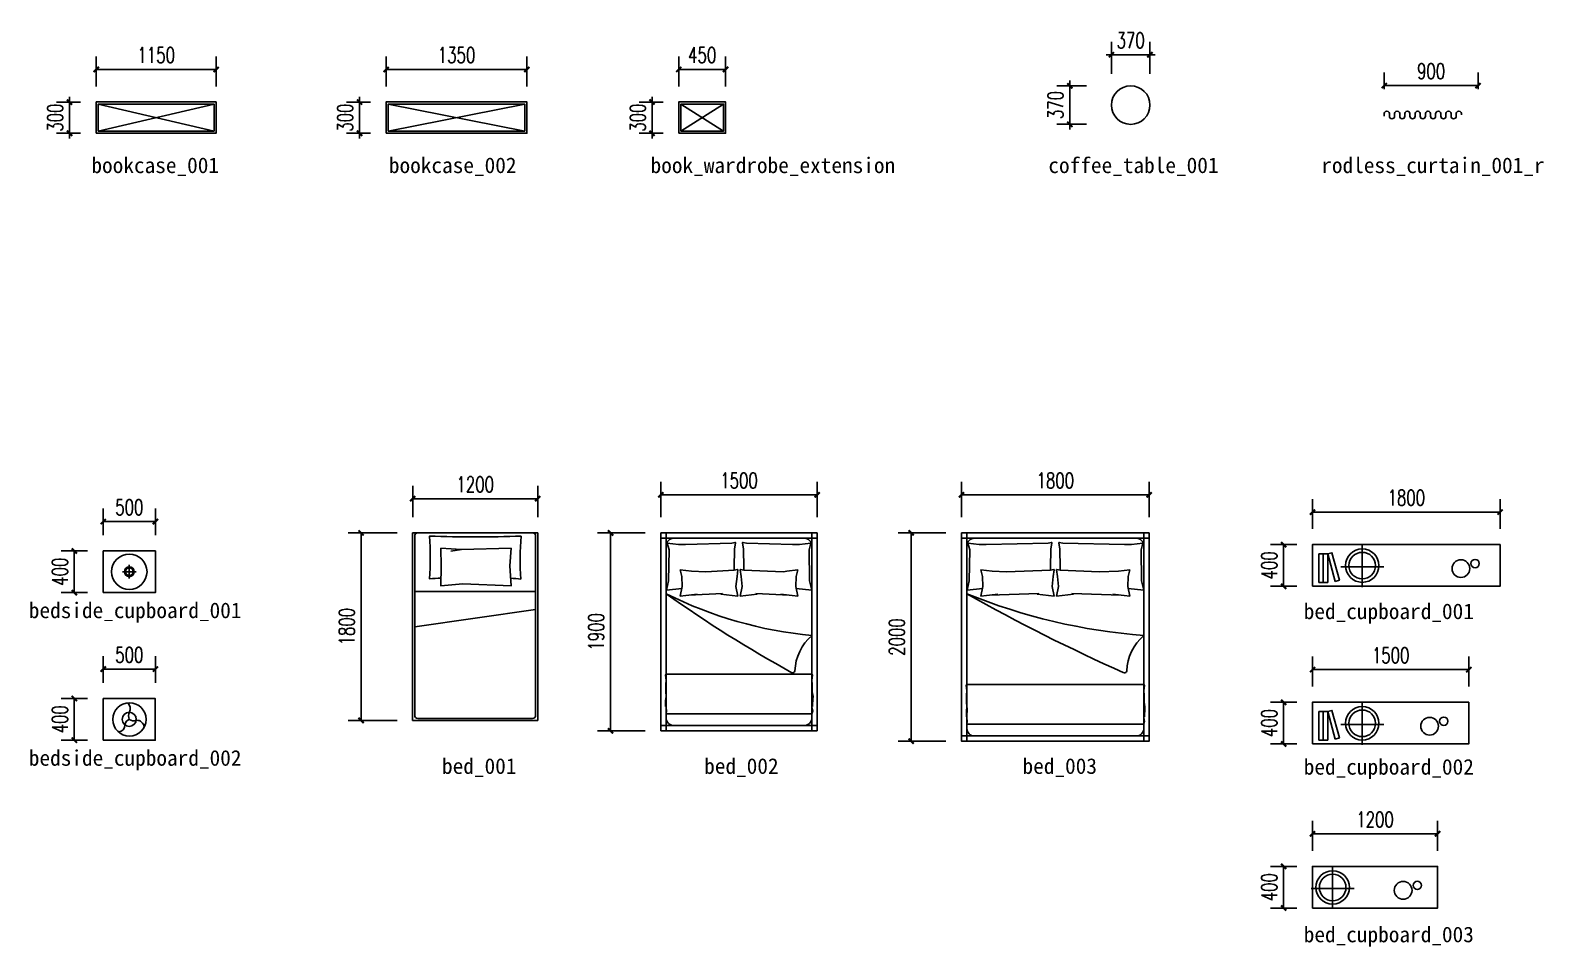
# Model space of a CAD drawing. Extents: x 23971 to 232415, y -48119 to 67869.
# Drawn here: x 81775 to 96299, y 33304 to 42104 of the extents above; entities that cross this region are included whole.
import ezdxf

# ---------------------------------------------------------------- set-up
doc = ezdxf.new("R2010")
doc.units = 0
doc.header["$LTSCALE"] = 1000
doc.header["$MEASUREMENT"] = 0
doc.linetypes.add('HIDDEN5', pattern=[0.08, 0.04, -0.04])
for name, color, linetype in [('DS-DRAPERY', 32, 'Continuous'), ('PM-家具', 146, 'Continuous'), ('PUB_DIM', 3, 'Continuous'), ('WALL', 9, 'Continuous')]:
    doc.layers.add(name, color=color, linetype=linetype)
doc.styles.add('_TCH_DIM_T3', font='SIMPLEX', dxfattribs={"width": 0.705882, "bigfont": 'GBCBIG'})
doc.styles.get("Standard").update_dxf_attribs({"font": 'gbenor.shx', "bigfont": 'gbcbig.shx'})
doc.dimstyles.new('_TCH_ARCH&&50', dxfattribs={"dimtxt": 148.75, "dimasz": 50, "dimexe": 125, "dimexo": 150, "dimgap": 63.125, "dimtad": 1, "dimdec": 0, "dimzin": 0, "dimdsep": 46, "dimtxsty": '_TCH_DIM_T3', "dimblk": 'ARCHTICK', "dimcen": 0.09, "dimclrt": 7, "dimazin": 2, "dimtfac": 1, "dimtdec": 0, "dimtix": 1, "dimtmove": 2, "dimatfit": 3, "dimfxl": 100, "dimtolj": 1, "dimtzin": 0, "dimarcsym": 0})

# ---------------------------------------------------------------- blocks, each defined once
blk = doc.blocks.new('B14-1')
for p, q in [((-933, 124), (-933, 148)), ((-837, 148), (-837, 100)), ((-741, 148), (-741, 100)), ((-645, 148), (-645, 100)), ((-549, 148), (-549, 100)), ((-453, 148), (-453, 100)), ((-357, 148), (-357, 100)), ((-261, 148), (-261, 100)), ((-165, 148), (-165, 100)), ((-69, 148), (-69, 100)), ((27, 148), (27, 100)), ((123, 148), (123, 100)), ((219, 148), (219, 100)), ((315, 148), (315, 100)), ((411, 148), (411, 100)), ((507, 148), (507, 100))]:
    blk.add_line(p, q)
blk.add_lwpolyline([(-933, 124, 0, 0, 0), (-1137, 124, 90, 0, 0), (-1245, 124, 0, 0, 0)], format="xyseb")
for centre, start, end in [((-885, 148), 360, 180.0002), ((-789, 100), 180, 360), ((-693, 148), 360, 180.0002), ((-597, 100), 180, 360), ((-501, 148), 360, 180.0002), ((-405, 100), 180, 360), ((-309, 148), 360, 180.0002), ((-213, 100), 180, 360), ((-117, 148), 360, 180.0002), ((-21, 100), 180, 0), ((75, 148), 0, 180.0002), ((171, 100), 180, 0), ((267, 148), 0, 180.0002), ((363, 100), 180, 0), ((459, 148), 0, 180.0002)]:
    blk.add_arc(centre, 48, start, end)
blk = doc.blocks.new('次卧1800床')
at = {"color": 251, "linetype": 'Continuous', "lineweight": -2}
for p, q in [((19014, -30088), (18907, -30074)), ((18907, -30074), (18924, -30138)), ((19014, -30088), (18907, -30074)), ((18907, -30074), (18924, -30138)), ((18924, -30138), (18927, -30236)), ((18924, -30138), (18927, -30236)), ((19154, -30093), (19014, -30088)), ((19154, -30093), (19014, -30088)), ((19576, -30078), (19154, -30093)), ((19576, -30078), (19154, -30093)), ((19591, -30236), (19602, -30138)), ((19591, -30236), (19602, -30138)), ((19602, -30138), (19611, -30075)), ((19602, -30138), (19611, -30075)), ((19641, -30138), (19632, -30075)), ((19641, -30138), (19632, -30075)), ((19653, -30236), (19641, -30138)), ((19653, -30236), (19641, -30138)), ((19668, -30078), (20047, -30093)), ((19668, -30078), (20047, -30093)), ((20047, -30093), (20229, -30088)), ((20047, -30093), (20229, -30088)), ((20229, -30088), (20336, -30074)), ((20229, -30088), (20336, -30074)), ((20319, -30138), (20316, -30236)), ((20319, -30138), (20316, -30236)), ((20336, -30074), (20319, -30138)), ((20336, -30074), (20319, -30138)), ((18927, -30236), (18907, -30328)), ((18927, -30236), (18907, -30328)), ((18907, -30328), (19071, -30309)), ((18907, -30328), (19071, -30309)), ((19462, -30303), (18989, -30318)), ((19462, -30303), (18989, -30318)), ((19611, -30328), (19447, -30309)), ((19611, -30328), (19447, -30309)), ((19591, -30236), (19611, -30328)), ((19591, -30236), (19611, -30328)), ((19653, -30236), (19633, -30328)), ((19653, -30236), (19633, -30328)), ((19633, -30328), (19797, -30309)), ((19633, -30328), (19797, -30309)), ((19781, -30303), (20254, -30318)), ((19781, -30303), (20254, -30318)), ((20336, -30328), (20172, -30309)), ((20336, -30328), (20172, -30309)), ((20316, -30236), (20336, -30328)), ((20316, -30236), (20336, -30328)), ((18773, -31556), (20471, -31556))]:
    blk.add_line(p, q, dxfattribs=at)
at = {"color": 251, "linetype": 'HIDDEN5', "lineweight": -2}
for p, q in [((19608, -30072), (19576, -30078)), ((19608, -30072), (19576, -30078)), ((19611, -30073), (19608, -30072)), ((19611, -30073), (19608, -30072)), ((19611, -30075), (19611, -30073)), ((19611, -30075), (19611, -30073)), ((19632, -30075), (19633, -30073)), ((19632, -30075), (19633, -30073)), ((19633, -30073), (19635, -30072)), ((19633, -30073), (19635, -30072)), ((19635, -30072), (19668, -30078)), ((19635, -30072), (19668, -30078))]:
    blk.add_line(p, q, dxfattribs=at)
at = {"color": 251}
for points in [[(18773, -29771), (18773, -29720), (18722, -29720), (18722, -29771)], [(20471, -29771), (20471, -29720), (20522, -29720), (20522, -29771)], [(18773, -31670), (18773, -31720), (18722, -31720), (18722, -31670)], [(20471, -31670), (20471, -31720), (20522, -31720), (20522, -31670)]]:
    blk.add_lwpolyline(points, close=True, dxfattribs=at)
blk.add_lwpolyline([(18722, -29720), (18722, -31720), (20522, -31720), (20522, -29720)], close=True)
for points in [[(20471, -31175), (20471, -29771), (18773, -29771), (18773, -31175)], [(18773, -31175), (18773, -31670), (20471, -31670), (20471, -31175)]]:
    blk.add_lwpolyline(points)
at = {"linetype": 'Continuous', "lineweight": -2}
for points in [[(18773, -31175), (18773, -29844, -0.414214), (18846, -29771), (20398, -29771, -0.414214), (20471, -29844), (20471, -31175)], [(20471, -31556), (20471, -31597, -0.414214), (20398, -31670), (18846, -31670, -0.414214), (18773, -31597), (18773, -31556)]]:
    blk.add_lwpolyline(points, format="xyb", dxfattribs=at)
at = {"color": 251, "linetype": 'Continuous', "lineweight": -2}
for points in [[(19575, -30053), (19578, -29877), (19587, -29814), (19587, -29811), (19584, -29811), (19552, -29817), (18958, -29832), (18890, -29831), (18783, -29817), (18800, -29881), (18794, -30179), (18774, -30270), (18924, -30253)], [(19575, -30053), (19578, -29877), (19587, -29814), (19587, -29811), (19584, -29811), (19552, -29817), (18958, -29832), (18890, -29831), (18783, -29817), (18800, -29881), (18794, -30179), (18774, -30270), (18924, -30253)], [(19669, -30053), (19665, -29877), (19656, -29814), (19657, -29811), (19659, -29811), (19692, -29817), (20286, -29832), (20354, -29831), (20461, -29817), (20444, -29881), (20449, -30179), (20470, -30270), (20320, -30253)], [(19669, -30053), (19665, -29877), (19656, -29814), (19657, -29811), (19659, -29811), (19692, -29817), (20286, -29832), (20354, -29831), (20461, -29817), (20444, -29881), (20449, -30179), (20470, -30270), (20320, -30253)], [(19575, -30053), (19574, -30078)], [(19575, -30053), (19574, -30078)], [(19669, -30053), (19669, -30078)], [(19669, -30053), (19669, -30078)], [(18773, -31175), (18766, -31186), (18770, -31210), (18773, -31237), (18769, -31274), (18769, -31346), (18773, -31390), (18768, -31433), (18768, -31486), (18774, -31399), (18773, -31497), (18776, -31531), (18773, -31556)], [(18773, -31175), (20471, -31175), (20477, -31186), (20474, -31211), (20471, -31237), (20474, -31274), (20474, -31346), (20482, -31390), (20476, -31433), (20476, -31486), (20481, -31399), (20471, -31497), (20478, -31531), (20471, -31556)]]:
    blk.add_lwpolyline(points, dxfattribs=at)
for centre, radius, start, end in [((27438, -14953), 17628, 240.5574, 246.0437), ((20899, -25085), 5636, 247.8304, 265.6457), ((27438, -14953), 17628, 240.5574, 246.0437), ((20899, -25085), 5636, 247.8304, 265.6457), ((20767, -31057), 459, 129.9969, 178.554), ((20767, -31057), 459, 129.9969, 178.554), ((20288, -31044), 20, 248.3322, 356.4914), ((20288, -31044), 20, 248.3322, 356.4914)]:
    blk.add_arc(centre, radius, start, end, dxfattribs=at)
blk = doc.blocks.new('YP_Room_TYPE-A_LAYOUT$0$TWINBED')
at = {"color": 0, "linetype": 'ByBlock'}
for p, q in [((2000, 600), (200, 600)), ((200, 600), (200, -600)), ((2000, 600), (2000, -600)), ((200, -600), (2000, -600))]:
    blk.add_line(p, q, dxfattribs=at)
at = {"color": 0, "linetype": 'ByBlock', "ltscale": 75}
for p, q in [((220, 550), (220, -550)), ((1970, 580), (250, 580)), ((2000, -550), (2000, 550)), ((250, -580), (1970, -580))]:
    blk.add_line(p, q, dxfattribs=at)
at = {"color": 251, "linetype": 'ByBlock', "ltscale": 75}
blk.add_line((1840, 132), (1826, 235), dxfattribs=at)
blk.add_lwpolyline([(1438, 580), (1097, 580), (1264, -580), (1438, -580)], close=True, dxfattribs=at)
at = {"color": 251, "linetype": 'ByBlock', "ltscale": 75, "elevation": 0}
for points in [[(1970, -441, -0.017388), (1970, 438, -0.033928), (1559, 438, -0.006724), (1567, 328, -0.006724)], [(1565, -339, -0.006089), (1557, -439)], [(1557, -439, -0.041027), (1970, -441)]]:
    blk.add_lwpolyline(points, format="xyb", dxfattribs=at)
at = {"color": 251, "linetype": 'ByBlock', "ltscale": 75}
blk.add_lwpolyline([(1681, 325), (1853, 329), (1840, 132), (1853, -345), (1685, -331), (1491, -345), (1512, 118), (1491, 329), (1681, 325)], dxfattribs=at)
at = {"color": 0, "linetype": 'ByBlock', "ltscale": 75}
for centre, start, end in [((250, 550), 90.0015, 180.0003), ((1970, 550), 359.9997, 89.9985), ((250, -550), 180, 270), ((1970, -550), 269.9997, 0)]:
    blk.add_arc(centre, 30, start, end, dxfattribs=at)
blk = doc.blocks.new('次卧1500床')
at = {"color": 251, "linetype": 'Continuous', "lineweight": -2}
for p, q in [((4192, -29697), (4085, -29683)), ((4085, -29683), (4102, -29747)), ((4192, -29697), (4085, -29683)), ((4085, -29683), (4102, -29747)), ((4102, -29747), (4105, -29845)), ((4102, -29747), (4105, -29845)), ((4332, -29702), (4192, -29697)), ((4332, -29702), (4192, -29697)), ((4603, -29687), (4332, -29702)), ((4603, -29687), (4332, -29702)), ((4618, -29845), (4630, -29747)), ((4618, -29845), (4630, -29747)), ((4630, -29747), (4639, -29684)), ((4630, -29747), (4639, -29684)), ((4669, -29747), (4660, -29684)), ((4669, -29747), (4660, -29684)), ((4680, -29845), (4669, -29747)), ((4680, -29845), (4669, -29747)), ((4696, -29687), (5075, -29702)), ((4696, -29687), (5075, -29702)), ((5075, -29702), (5107, -29697)), ((5075, -29702), (5107, -29697)), ((5107, -29697), (5214, -29683)), ((5107, -29697), (5214, -29683)), ((5197, -29747), (5194, -29845)), ((5197, -29747), (5194, -29845)), ((5214, -29683), (5197, -29747)), ((5214, -29683), (5197, -29747)), ((4105, -29845), (4085, -29937)), ((4105, -29845), (4085, -29937)), ((4490, -29912), (4167, -29927)), ((4490, -29912), (4167, -29927)), ((4618, -29845), (4639, -29937)), ((4618, -29845), (4639, -29937)), ((4680, -29845), (4660, -29937)), ((4680, -29845), (4660, -29937)), ((4809, -29912), (5132, -29927)), ((4809, -29912), (5132, -29927)), ((5194, -29845), (5214, -29937)), ((5194, -29845), (5214, -29937)), ((4085, -29937), (4249, -29918)), ((4085, -29937), (4249, -29918)), ((4639, -29937), (4475, -29918)), ((4639, -29937), (4475, -29918)), ((4660, -29937), (4824, -29918)), ((4660, -29937), (4824, -29918)), ((5214, -29937), (5050, -29918)), ((5214, -29937), (5050, -29918)), ((3950, -31065), (5348, -31065))]:
    blk.add_line(p, q, dxfattribs=at)
at = {"color": 251, "linetype": 'HIDDEN5', "lineweight": -2}
for p, q in [((4636, -29681), (4603, -29687)), ((4636, -29681), (4603, -29687)), ((4638, -29681), (4636, -29681)), ((4638, -29681), (4636, -29681)), ((4639, -29684), (4638, -29681)), ((4639, -29684), (4638, -29681)), ((4660, -29684), (4661, -29681)), ((4660, -29684), (4661, -29681)), ((4661, -29681), (4663, -29681)), ((4661, -29681), (4663, -29681)), ((4663, -29681), (4696, -29687)), ((4663, -29681), (4696, -29687))]:
    blk.add_line(p, q, dxfattribs=at)
at = {"color": 251}
for points in [[(3950, -29380), (3950, -29329), (3900, -29329), (3900, -29380)], [(5348, -29380), (5348, -29329), (5399, -29329), (5399, -29380)], [(3950, -31179), (3950, -31229), (3900, -31229), (3900, -31179)], [(5348, -31179), (5348, -31229), (5399, -31229), (5399, -31179)]]:
    blk.add_lwpolyline(points, close=True, dxfattribs=at)
blk.add_lwpolyline([(3900, -29329), (3900, -31229), (5399, -31229), (5399, -29329)], close=True)
for points in [[(5348, -30684), (5348, -29380), (3950, -29380), (3950, -30684)], [(3950, -30684), (3950, -31179), (5348, -31179), (5348, -30684)]]:
    blk.add_lwpolyline(points)
at = {"linetype": 'Continuous', "lineweight": -2}
for points in [[(3950, -30684), (3950, -29453, -0.414214), (4023, -29380), (5275, -29380, -0.414214), (5348, -29453), (5348, -30684)], [(5348, -31065), (5348, -31106, -0.414214), (5275, -31179), (4023, -31179, -0.414214), (3950, -31106), (3950, -31065)]]:
    blk.add_lwpolyline(points, format="xyb", dxfattribs=at)
at = {"color": 251, "linetype": 'Continuous', "lineweight": -2}
for points in [[(4603, -29662), (4606, -29486), (4615, -29423), (4614, -29420), (4612, -29420), (4579, -29426), (4135, -29441), (4068, -29440), (3960, -29426), (3978, -29490), (3972, -29788), (3952, -29879), (4101, -29862)], [(4603, -29662), (4606, -29486), (4615, -29423), (4614, -29420), (4612, -29420), (4579, -29426), (4135, -29441), (4068, -29440), (3960, -29426), (3978, -29490), (3972, -29788), (3952, -29879), (4101, -29862)], [(4696, -29662), (4693, -29486), (4684, -29423), (4684, -29420), (4687, -29420), (4720, -29426), (5164, -29441), (5231, -29440), (5339, -29426), (5321, -29490), (5327, -29788), (5347, -29879), (5198, -29862)], [(4696, -29662), (4693, -29486), (4684, -29423), (4684, -29420), (4687, -29420), (4720, -29426), (5164, -29441), (5231, -29440), (5339, -29426), (5321, -29490), (5327, -29788), (5347, -29879), (5198, -29862)], [(4603, -29662), (4602, -29687)], [(4603, -29662), (4602, -29687)], [(4696, -29662), (4697, -29687)], [(4696, -29662), (4697, -29687)], [(3950, -30684), (3944, -30695), (3947, -30719), (3950, -30746), (3947, -30783), (3947, -30855), (3950, -30899), (3945, -30942), (3945, -30995), (3951, -30908), (3950, -31006), (3954, -31040), (3950, -31065)], [(3950, -30684), (5348, -30684), (5355, -30695), (5352, -30720), (5348, -30746), (5352, -30783), (5352, -30855), (5360, -30899), (5354, -30942), (5354, -30995), (5359, -30908), (5348, -31006), (5356, -31040), (5348, -31065)]]:
    blk.add_lwpolyline(points, dxfattribs=at)
for centre, radius, start, end in [((11237, -19649), 12588, 234.629, 241.1216), ((5712, -26404), 3927, 243.3508, 264.7028), ((11237, -19649), 12588, 234.629, 241.1216), ((5712, -26404), 3927, 243.3508, 264.7028), ((5645, -30666), 459, 129.9969, 178.554), ((5645, -30666), 459, 129.9969, 178.554), ((5165, -30653), 20, 248.3322, 356.4914), ((5165, -30653), 20, 248.3322, 356.4914)]:
    blk.add_arc(centre, radius, start, end, dxfattribs=at)
blk = doc.blocks.new('次卧床头柜')
at = {"layer": 'PM-家具'}
blk.add_lwpolyline([(-2629, -31352), (-2629, -30952), (-2129, -30952), (-2129, -31352)], close=True, dxfattribs=at)
at = {"layer": 'PM-家具', "color": 251}
for points in [[(-2379, -31152, -0.228099), (-2377, -31084, 0.317646), (-2394, -30993)], [(-2481, -31273, 0.398826), (-2422, -31206, -0.069197), (-2421, -31200, -0.240714), (-2379, -31152, 0.240714)], [(-2236, -31227, 0.414712), (-2312, -31161, -0.258086), (-2379, -31152)]]:
    blk.add_lwpolyline(points, format="xyb", dxfattribs=at)
at = {"layer": 'PM-家具'}
blk.add_circle((-2377, -31152), 160, dxfattribs=at)
at = {"layer": 'PM-家具', "color": 251}
blk.add_circle((-2379, -31152), 67.5, dxfattribs=at)
blk = doc.blocks.new('A$C09607DE0')
at = {"color": 251, "ltscale": 50}
for p, q in [((211, 545), (211, 0)), ((483, 258), (-61, 258))]:
    blk.add_line(p, q, dxfattribs=at)
blk.add_circle((211, 272), 211)
blk.add_circle((211, 272), 168, dxfattribs=at)
blk = doc.blocks.new('次卧1800边柜')
at = {"layer": 'PM-家具'}
blk.add_lwpolyline([(11133, -29841), (12933, -29841), (12933, -29441), (11133, -29441)], close=True, dxfattribs=at)
at = {"layer": 'PM-家具', "color": 251}
for points in [[(11194, -29531), (11237, -29531), (11237, -29805), (11194, -29805)], [(11237, -29531), (11279, -29531), (11279, -29805), (11237, -29805)], [(11351, -29795), (11392, -29784), (11320, -29520), (11279, -29531)]]:
    blk.add_lwpolyline(points, close=True, dxfattribs=at)
for centre, radius in [((12557, -29672, 0), 85), ((12693, -29623), 40)]:
    blk.add_circle(centre, radius, dxfattribs=at)
at = {"layer": 'PM-家具', "xscale": 0.7600000000093132, "yscale": 0.7600000000093132, "zscale": 0.7600000000093132}
blk.add_blockref('A$C09607DE0', (11450, -29850), dxfattribs=at)
blk = doc.blocks.new('次卧1500边柜')
at = {"layer": 'PM-家具'}
blk.add_lwpolyline([(11133, -31355), (12633, -31355), (12633, -30955), (11133, -30955)], close=True, dxfattribs=at)
at = {"layer": 'PM-家具', "color": 251}
for points in [[(11194, -31045), (11237, -31045), (11237, -31318), (11194, -31318)], [(11237, -31045), (11279, -31045), (11279, -31318), (11237, -31318)], [(11351, -31308), (11392, -31297), (11320, -31034), (11279, -31045)]]:
    blk.add_lwpolyline(points, close=True, dxfattribs=at)
for centre, radius in [((12257, -31185, 0), 85), ((12393, -31137), 40)]:
    blk.add_circle(centre, radius, dxfattribs=at)
at = {"layer": 'PM-家具', "xscale": 0.7600000000093132, "yscale": 0.7600000000093132, "zscale": 0.7600000000093132}
blk.add_blockref('A$C09607DE0', (11450, -31364), dxfattribs=at)
blk = doc.blocks.new('次卧1200边柜')
at = {"layer": 'PM-家具'}
blk.add_lwpolyline([(11133, -32931), (12333, -32931), (12333, -32531), (11133, -32531)], close=True, dxfattribs=at)
at = {"layer": 'PM-家具', "color": 251}
for centre, radius in [((12003, -32761, 0), 85), ((12139, -32713), 40)]:
    blk.add_circle(centre, radius, dxfattribs=at)
at = {"layer": 'WALL'}
blk.add_lwpolyline([(11133, -32931), (12333, -32931), (12333, -32531), (11133, -32531)], close=True, dxfattribs=at)
at = {"layer": 'PM-家具', "xscale": 0.7600000000093132, "yscale": 0.7600000000093132, "zscale": 0.7600000000093132}
blk.add_blockref('A$C09607DE0', (11166, -32940), dxfattribs=at)
blk = doc.blocks.new('_ArchTick')
at = {"color": 0, "linetype": 'ByBlock', "const_width": 0.4}
blk.add_lwpolyline([(-0.5, -0.5), (0.5, 0.5)], dxfattribs=at)
blk = doc.blocks.new('*D189')
at = {"layer": 'Defpoints', "color": 0, "transparency": 16777216}
for p in [(93803, 34076), (94080, 34076), (94080, 33676)]:
    blk.add_point(p, dxfattribs=at)
at = {"layer": 'PUB_DIM', "color": 0, "lineweight": -2, "transparency": 16777216}
for p, q in [((93930, 34076), (93678, 34076)), ((93803, 33676), (93803, 34076)), ((93930, 33676), (93678, 33676))]:
    blk.add_line(p, q, dxfattribs=at)
at = {"layer": 'PUB_DIM', "color": 0, "lineweight": -2, "transparency": 16777216, "xscale": 50, "yscale": 50, "zscale": 50}
for p, rotation in [((93803, 34076), 90), ((93803, 33676), 270)]:
    blk.add_blockref('_ArchTick', p, dxfattribs=dict(at, rotation=rotation))
at = {"layer": 'PUB_DIM', "color": 7, "transparency": 16777216, "insert": (93665, 33876), "char_height": 148.8, "attachment_point": 5, "rotation": 90, "style": '_TCH_DIM_T3'}
blk.add_mtext('\\A1;400', dxfattribs=at)
blk = doc.blocks.new('*D190')
at = {"layer": 'Defpoints', "color": 0, "transparency": 16777216}
for p in [(95280, 34389), (94080, 34076), (95280, 34076)]:
    blk.add_point(p, dxfattribs=at)
at = {"layer": 'PUB_DIM', "color": 0, "lineweight": -2, "transparency": 16777216}
for p, q in [((94080, 34226), (94080, 34514)), ((95280, 34226), (95280, 34514)), ((94080, 34389), (95280, 34389))]:
    blk.add_line(p, q, dxfattribs=at)
at = {"layer": 'PUB_DIM', "color": 0, "lineweight": -2, "transparency": 16777216, "xscale": 50, "yscale": 50, "zscale": 50, "rotation": 180}
blk.add_blockref('_ArchTick', (94080, 34389), dxfattribs=at)
at = {"layer": 'PUB_DIM', "color": 0, "lineweight": -2, "transparency": 16777216, "xscale": 50, "yscale": 50, "zscale": 50}
blk.add_blockref('_ArchTick', (95280, 34389), dxfattribs=at)
at = {"layer": 'PUB_DIM', "color": 7, "transparency": 16777216, "insert": (94680, 34526), "char_height": 148.8, "attachment_point": 5, "style": '_TCH_DIM_T3'}
blk.add_mtext('\\A1;1200', dxfattribs=at)
blk = doc.blocks.new('*D191')
at = {"layer": 'Defpoints', "color": 0, "transparency": 16777216}
for p in [(93803, 35652), (94080, 35652), (94080, 35252)]:
    blk.add_point(p, dxfattribs=at)
at = {"layer": 'PUB_DIM', "color": 0, "lineweight": -2, "transparency": 16777216}
for p, q in [((93930, 35652), (93678, 35652)), ((93803, 35252), (93803, 35652)), ((93930, 35252), (93678, 35252))]:
    blk.add_line(p, q, dxfattribs=at)
at = {"layer": 'PUB_DIM', "color": 0, "lineweight": -2, "transparency": 16777216, "xscale": 50, "yscale": 50, "zscale": 50}
for p, rotation in [((93803, 35652), 90), ((93803, 35252), 270)]:
    blk.add_blockref('_ArchTick', p, dxfattribs=dict(at, rotation=rotation))
at = {"layer": 'PUB_DIM', "color": 7, "transparency": 16777216, "insert": (93665, 35452), "char_height": 148.8, "attachment_point": 5, "rotation": 90, "style": '_TCH_DIM_T3'}
blk.add_mtext('\\A1;400', dxfattribs=at)
blk = doc.blocks.new('*D192')
at = {"layer": 'Defpoints', "color": 0, "transparency": 16777216}
for p in [(95580, 35965), (94080, 35652), (95580, 35652)]:
    blk.add_point(p, dxfattribs=at)
at = {"layer": 'PUB_DIM', "color": 0, "lineweight": -2, "transparency": 16777216}
for p, q in [((94080, 35802), (94080, 36090)), ((95580, 35802), (95580, 36090)), ((94080, 35965), (95580, 35965))]:
    blk.add_line(p, q, dxfattribs=at)
at = {"layer": 'PUB_DIM', "color": 0, "lineweight": -2, "transparency": 16777216, "xscale": 50, "yscale": 50, "zscale": 50, "rotation": 180}
blk.add_blockref('_ArchTick', (94080, 35965), dxfattribs=at)
at = {"layer": 'PUB_DIM', "color": 0, "lineweight": -2, "transparency": 16777216, "xscale": 50, "yscale": 50, "zscale": 50}
blk.add_blockref('_ArchTick', (95580, 35965), dxfattribs=at)
at = {"layer": 'PUB_DIM', "color": 7, "transparency": 16777216, "insert": (94830, 36103), "char_height": 148.8, "attachment_point": 5, "style": '_TCH_DIM_T3'}
blk.add_mtext('\\A1;1500', dxfattribs=at)
blk = doc.blocks.new('*D193')
at = {"layer": 'Defpoints', "color": 0, "transparency": 16777216}
for p in [(93803, 37166), (94080, 37166), (94080, 36766)]:
    blk.add_point(p, dxfattribs=at)
at = {"layer": 'PUB_DIM', "color": 0, "lineweight": -2, "transparency": 16777216}
for p, q in [((93930, 37166), (93678, 37166)), ((93803, 36766), (93803, 37166)), ((93930, 36766), (93678, 36766))]:
    blk.add_line(p, q, dxfattribs=at)
at = {"layer": 'PUB_DIM', "color": 0, "lineweight": -2, "transparency": 16777216, "xscale": 50, "yscale": 50, "zscale": 50}
for p, rotation in [((93803, 37166), 90), ((93803, 36766), 270)]:
    blk.add_blockref('_ArchTick', p, dxfattribs=dict(at, rotation=rotation))
at = {"layer": 'PUB_DIM', "color": 7, "transparency": 16777216, "insert": (93665, 36966), "char_height": 148.8, "attachment_point": 5, "rotation": 90, "style": '_TCH_DIM_T3'}
blk.add_mtext('\\A1;400', dxfattribs=at)
blk = doc.blocks.new('*D194')
at = {"layer": 'Defpoints', "color": 0, "transparency": 16777216}
for p in [(95880, 37478), (94080, 37166), (95880, 37166)]:
    blk.add_point(p, dxfattribs=at)
at = {"layer": 'PUB_DIM', "color": 0, "lineweight": -2, "transparency": 16777216}
for p, q in [((94080, 37316), (94080, 37603)), ((94080, 37478), (95880, 37478)), ((95880, 37316), (95880, 37603))]:
    blk.add_line(p, q, dxfattribs=at)
at = {"layer": 'PUB_DIM', "color": 0, "lineweight": -2, "transparency": 16777216, "xscale": 50, "yscale": 50, "zscale": 50, "rotation": 180}
blk.add_blockref('_ArchTick', (94080, 37478), dxfattribs=at)
at = {"layer": 'PUB_DIM', "color": 0, "lineweight": -2, "transparency": 16777216, "xscale": 50, "yscale": 50, "zscale": 50}
blk.add_blockref('_ArchTick', (95880, 37478), dxfattribs=at)
at = {"layer": 'PUB_DIM', "color": 7, "transparency": 16777216, "insert": (94980, 37616), "char_height": 148.8, "attachment_point": 5, "style": '_TCH_DIM_T3'}
blk.add_mtext('\\A1;1800', dxfattribs=at)
blk = doc.blocks.new('*D195')
at = {"layer": 'Defpoints', "color": 0, "transparency": 16777216}
for p in [(87344, 37278), (87827, 37278), (87827, 35378)]:
    blk.add_point(p, dxfattribs=at)
at = {"layer": 'PUB_DIM', "color": 0, "lineweight": -2, "transparency": 16777216}
for p, q in [((87677, 37278), (87219, 37278)), ((87344, 35378), (87344, 37278)), ((87677, 35378), (87219, 35378))]:
    blk.add_line(p, q, dxfattribs=at)
at = {"layer": 'PUB_DIM', "color": 0, "lineweight": -2, "transparency": 16777216, "xscale": 50, "yscale": 50, "zscale": 50}
for p, rotation in [((87344, 37278), 90), ((87344, 35378), 270)]:
    blk.add_blockref('_ArchTick', p, dxfattribs=dict(at, rotation=rotation))
at = {"layer": 'PUB_DIM', "color": 7, "transparency": 16777216, "insert": (87206, 36328), "char_height": 148.8, "attachment_point": 5, "rotation": 90, "style": '_TCH_DIM_T3'}
blk.add_mtext('\\A1;1900', dxfattribs=at)
blk = doc.blocks.new('*D196')
at = {"layer": 'Defpoints', "color": 0, "transparency": 16777216}
for p in [(89327, 37644), (87827, 37278), (89327, 37278)]:
    blk.add_point(p, dxfattribs=at)
at = {"layer": 'PUB_DIM', "color": 0, "lineweight": -2, "transparency": 16777216}
for p, q in [((87827, 37428), (87827, 37769)), ((89327, 37428), (89327, 37769)), ((87827, 37644), (89327, 37644))]:
    blk.add_line(p, q, dxfattribs=at)
at = {"layer": 'PUB_DIM', "color": 0, "lineweight": -2, "transparency": 16777216, "xscale": 50, "yscale": 50, "zscale": 50, "rotation": 180}
blk.add_blockref('_ArchTick', (87827, 37644), dxfattribs=at)
at = {"layer": 'PUB_DIM', "color": 0, "lineweight": -2, "transparency": 16777216, "xscale": 50, "yscale": 50, "zscale": 50}
blk.add_blockref('_ArchTick', (89327, 37644), dxfattribs=at)
at = {"layer": 'PUB_DIM', "color": 7, "transparency": 16777216, "insert": (88577, 37781), "char_height": 148.8, "attachment_point": 5, "style": '_TCH_DIM_T3'}
blk.add_mtext('\\A1;1500', dxfattribs=at)
blk = doc.blocks.new('*D197')
at = {"layer": 'Defpoints', "color": 0, "transparency": 16777216}
for p in [(84950, 37278), (85445, 37278), (85445, 35478)]:
    blk.add_point(p, dxfattribs=at)
at = {"layer": 'PUB_DIM', "color": 0, "lineweight": -2, "transparency": 16777216}
for p, q in [((85295, 37278), (84825, 37278)), ((84950, 35478), (84950, 37278)), ((85295, 35478), (84825, 35478))]:
    blk.add_line(p, q, dxfattribs=at)
at = {"layer": 'PUB_DIM', "color": 0, "lineweight": -2, "transparency": 16777216, "xscale": 50, "yscale": 50, "zscale": 50}
for p, rotation in [((84950, 37278), 90), ((84950, 35478), 270)]:
    blk.add_blockref('_ArchTick', p, dxfattribs=dict(at, rotation=rotation))
at = {"layer": 'PUB_DIM', "color": 7, "transparency": 16777216, "insert": (84813, 36378), "char_height": 148.8, "attachment_point": 5, "rotation": 90, "style": '_TCH_DIM_T3'}
blk.add_mtext('\\A1;1800', dxfattribs=at)
blk = doc.blocks.new('*D198')
at = {"layer": 'Defpoints', "color": 0, "transparency": 16777216}
for p in [(86645, 37606), (85445, 37278), (86645, 37278)]:
    blk.add_point(p, dxfattribs=at)
at = {"layer": 'PUB_DIM', "color": 0, "lineweight": -2, "transparency": 16777216}
for p, q in [((85445, 37428), (85445, 37731)), ((86645, 37428), (86645, 37731)), ((85445, 37606), (86645, 37606))]:
    blk.add_line(p, q, dxfattribs=at)
at = {"layer": 'PUB_DIM', "color": 0, "lineweight": -2, "transparency": 16777216, "xscale": 50, "yscale": 50, "zscale": 50, "rotation": 180}
blk.add_blockref('_ArchTick', (85445, 37606), dxfattribs=at)
at = {"layer": 'PUB_DIM', "color": 0, "lineweight": -2, "transparency": 16777216, "xscale": 50, "yscale": 50, "zscale": 50}
blk.add_blockref('_ArchTick', (86645, 37606), dxfattribs=at)
at = {"layer": 'PUB_DIM', "color": 7, "transparency": 16777216, "insert": (86045, 37744), "char_height": 148.8, "attachment_point": 5, "style": '_TCH_DIM_T3'}
blk.add_mtext('\\A1;1200', dxfattribs=at)
blk = doc.blocks.new('*D199')
at = {"layer": 'Defpoints', "color": 0, "transparency": 16777216}
for p in [(90229, 37278), (90712, 37278), (90712, 35278)]:
    blk.add_point(p, dxfattribs=at)
at = {"layer": 'PUB_DIM', "color": 0, "lineweight": -2, "transparency": 16777216}
for p, q in [((90562, 37278), (90104, 37278)), ((90229, 35278), (90229, 37278)), ((90562, 35278), (90104, 35278))]:
    blk.add_line(p, q, dxfattribs=at)
at = {"layer": 'PUB_DIM', "color": 0, "lineweight": -2, "transparency": 16777216, "xscale": 50, "yscale": 50, "zscale": 50}
for p, rotation in [((90229, 37278), 90), ((90229, 35278), 270)]:
    blk.add_blockref('_ArchTick', p, dxfattribs=dict(at, rotation=rotation))
at = {"layer": 'PUB_DIM', "color": 7, "transparency": 16777216, "insert": (90091, 36278), "char_height": 148.8, "attachment_point": 5, "rotation": 90, "style": '_TCH_DIM_T3'}
blk.add_mtext('\\A1;2000', dxfattribs=at)
blk = doc.blocks.new('*D200')
at = {"layer": 'Defpoints', "color": 0, "transparency": 16777216}
for p in [(92512, 37644), (90712, 37278), (92512, 37278)]:
    blk.add_point(p, dxfattribs=at)
at = {"layer": 'PUB_DIM', "color": 0, "lineweight": -2, "transparency": 16777216}
for p, q in [((90712, 37428), (90712, 37769)), ((92512, 37428), (92512, 37769)), ((90712, 37644), (92512, 37644))]:
    blk.add_line(p, q, dxfattribs=at)
at = {"layer": 'PUB_DIM', "color": 0, "lineweight": -2, "transparency": 16777216, "xscale": 50, "yscale": 50, "zscale": 50, "rotation": 180}
blk.add_blockref('_ArchTick', (90712, 37644), dxfattribs=at)
at = {"layer": 'PUB_DIM', "color": 0, "lineweight": -2, "transparency": 16777216, "xscale": 50, "yscale": 50, "zscale": 50}
blk.add_blockref('_ArchTick', (92512, 37644), dxfattribs=at)
at = {"layer": 'PUB_DIM', "color": 7, "transparency": 16777216, "insert": (91612, 37781), "char_height": 148.8, "attachment_point": 5, "style": '_TCH_DIM_T3'}
blk.add_mtext('\\A1;1800', dxfattribs=at)
blk = doc.blocks.new('*D201')
at = {"layer": 'Defpoints', "color": 0, "transparency": 16777216}
for p in [(82198, 35688), (82476, 35688), (82476, 35288)]:
    blk.add_point(p, dxfattribs=at)
at = {"layer": 'PUB_DIM', "color": 0, "lineweight": -2, "transparency": 16777216}
for p, q in [((82326, 35688), (82073, 35688)), ((82198, 35288), (82198, 35688)), ((82326, 35288), (82073, 35288))]:
    blk.add_line(p, q, dxfattribs=at)
at = {"layer": 'PUB_DIM', "color": 0, "lineweight": -2, "transparency": 16777216, "xscale": 50, "yscale": 50, "zscale": 50}
for p, rotation in [((82198, 35688), 90), ((82198, 35288), 270)]:
    blk.add_blockref('_ArchTick', p, dxfattribs=dict(at, rotation=rotation))
at = {"layer": 'PUB_DIM', "color": 7, "transparency": 16777216, "insert": (82060, 35488), "char_height": 148.8, "attachment_point": 5, "rotation": 90, "style": '_TCH_DIM_T3'}
blk.add_mtext('\\A1;400', dxfattribs=at)
blk = doc.blocks.new('*D202')
at = {"layer": 'Defpoints', "color": 0, "transparency": 16777216}
for p in [(82976, 35970), (82476, 35688), (82976, 35688)]:
    blk.add_point(p, dxfattribs=at)
at = {"layer": 'PUB_DIM', "color": 0, "lineweight": -2, "transparency": 16777216}
for p, q in [((82476, 35838), (82476, 36095)), ((82976, 35838), (82976, 36095)), ((82476, 35970), (82976, 35970))]:
    blk.add_line(p, q, dxfattribs=at)
at = {"layer": 'PUB_DIM', "color": 0, "lineweight": -2, "transparency": 16777216, "xscale": 50, "yscale": 50, "zscale": 50, "rotation": 180}
blk.add_blockref('_ArchTick', (82476, 35970), dxfattribs=at)
at = {"layer": 'PUB_DIM', "color": 0, "lineweight": -2, "transparency": 16777216, "xscale": 50, "yscale": 50, "zscale": 50}
blk.add_blockref('_ArchTick', (82976, 35970), dxfattribs=at)
at = {"layer": 'PUB_DIM', "color": 7, "transparency": 16777216, "insert": (82726, 36107), "char_height": 148.8, "attachment_point": 5, "style": '_TCH_DIM_T3'}
blk.add_mtext('\\A1;500', dxfattribs=at)
blk = doc.blocks.new('*D203')
at = {"layer": 'Defpoints', "color": 0, "transparency": 16777216}
for p in [(82198, 37105), (82476, 37105), (82476, 36705)]:
    blk.add_point(p, dxfattribs=at)
at = {"layer": 'PUB_DIM', "color": 0, "lineweight": -2, "transparency": 16777216}
for p, q in [((82326, 37105), (82073, 37105)), ((82198, 36705), (82198, 37105)), ((82326, 36705), (82073, 36705))]:
    blk.add_line(p, q, dxfattribs=at)
at = {"layer": 'PUB_DIM', "color": 0, "lineweight": -2, "transparency": 16777216, "xscale": 50, "yscale": 50, "zscale": 50}
for p, rotation in [((82198, 37105), 90), ((82198, 36705), 270)]:
    blk.add_blockref('_ArchTick', p, dxfattribs=dict(at, rotation=rotation))
at = {"layer": 'PUB_DIM', "color": 7, "transparency": 16777216, "insert": (82060, 36905), "char_height": 148.8, "attachment_point": 5, "rotation": 90, "style": '_TCH_DIM_T3'}
blk.add_mtext('\\A1;400', dxfattribs=at)
blk = doc.blocks.new('*D204')
at = {"layer": 'Defpoints', "color": 0, "transparency": 16777216}
for p in [(82976, 37387), (82476, 37105), (82976, 37105)]:
    blk.add_point(p, dxfattribs=at)
at = {"layer": 'PUB_DIM', "color": 0, "lineweight": -2, "transparency": 16777216}
for p, q in [((82476, 37255), (82476, 37512)), ((82976, 37255), (82976, 37512)), ((82476, 37387), (82976, 37387))]:
    blk.add_line(p, q, dxfattribs=at)
at = {"layer": 'PUB_DIM', "color": 0, "lineweight": -2, "transparency": 16777216, "xscale": 50, "yscale": 50, "zscale": 50, "rotation": 180}
blk.add_blockref('_ArchTick', (82476, 37387), dxfattribs=at)
at = {"layer": 'PUB_DIM', "color": 0, "lineweight": -2, "transparency": 16777216, "xscale": 50, "yscale": 50, "zscale": 50}
blk.add_blockref('_ArchTick', (82976, 37387), dxfattribs=at)
at = {"layer": 'PUB_DIM', "color": 7, "transparency": 16777216, "insert": (82726, 37524), "char_height": 148.8, "attachment_point": 5, "style": '_TCH_DIM_T3'}
blk.add_mtext('\\A1;500', dxfattribs=at)
blk = doc.blocks.new('*D208')
at = {"layer": 'Defpoints', "color": 0, "transparency": 16777216}
for p in [(91751, 41571), (92060, 41571), (92060, 41201)]:
    blk.add_point(p, dxfattribs=at)
at = {"layer": 'PUB_DIM', "color": 0, "lineweight": -2, "transparency": 16777216}
for p, q in [((91910, 41571), (91626, 41571)), ((91751, 41571), (91751, 41621)), ((91751, 41201), (91751, 41571)), ((91910, 41201), (91626, 41201)), ((91751, 41201), (91751, 41151))]:
    blk.add_line(p, q, dxfattribs=at)
at = {"layer": 'PUB_DIM', "color": 0, "lineweight": -2, "transparency": 16777216, "xscale": 50, "yscale": 50, "zscale": 50}
for p, rotation in [((91751, 41571), 270), ((91751, 41201), 90)]:
    blk.add_blockref('_ArchTick', p, dxfattribs=dict(at, rotation=rotation))
at = {"layer": 'PUB_DIM', "color": 7, "transparency": 16777216, "insert": (91614, 41386), "char_height": 148.8, "attachment_point": 5, "rotation": 90, "style": '_TCH_DIM_T3'}
blk.add_mtext('\\A1;370', dxfattribs=at)
blk = doc.blocks.new('*D209')
at = {"layer": 'Defpoints', "color": 0, "transparency": 16777216}
for p in [(92520, 41869), (92150, 41537), (92520, 41537)]:
    blk.add_point(p, dxfattribs=at)
at = {"layer": 'PUB_DIM', "color": 0, "lineweight": -2, "transparency": 16777216}
for p, q in [((92150, 41687), (92150, 41994)), ((92520, 41687), (92520, 41994)), ((92150, 41869), (92100, 41869)), ((92150, 41869), (92520, 41869)), ((92520, 41869), (92570, 41869))]:
    blk.add_line(p, q, dxfattribs=at)
at = {"layer": 'PUB_DIM', "color": 0, "lineweight": -2, "transparency": 16777216, "xscale": 50, "yscale": 50, "zscale": 50}
blk.add_blockref('_ArchTick', (92150, 41869), dxfattribs=at)
at = {"layer": 'PUB_DIM', "color": 0, "lineweight": -2, "transparency": 16777216, "xscale": 50, "yscale": 50, "zscale": 50, "rotation": 180}
blk.add_blockref('_ArchTick', (92520, 41869), dxfattribs=at)
at = {"layer": 'PUB_DIM', "color": 7, "transparency": 16777216, "insert": (92335, 42007), "char_height": 148.8, "attachment_point": 5, "style": '_TCH_DIM_T3'}
blk.add_mtext('\\A1;370', dxfattribs=at)
blk = doc.blocks.new('*D211')
at = {"layer": 'Defpoints', "color": 0, "transparency": 16777216}
for p in [(95668, 41573), (94768, 41389), (95668, 41389)]:
    blk.add_point(p, dxfattribs=at)
at = {"layer": 'PUB_DIM', "color": 0, "lineweight": -2, "transparency": 16777216}
for p, q in [((94768, 41539), (94768, 41698)), ((95668, 41539), (95668, 41698)), ((94768, 41573), (95668, 41573))]:
    blk.add_line(p, q, dxfattribs=at)
at = {"layer": 'PUB_DIM', "color": 0, "lineweight": -2, "transparency": 16777216, "xscale": 50, "yscale": 50, "zscale": 50, "rotation": 180}
blk.add_blockref('_ArchTick', (94768, 41573), dxfattribs=at)
at = {"layer": 'PUB_DIM', "color": 0, "lineweight": -2, "transparency": 16777216, "xscale": 50, "yscale": 50, "zscale": 50}
blk.add_blockref('_ArchTick', (95668, 41573), dxfattribs=at)
at = {"layer": 'PUB_DIM', "color": 7, "transparency": 16777216, "insert": (95218, 41711), "char_height": 148.8, "attachment_point": 5, "style": '_TCH_DIM_T3'}
blk.add_mtext('\\A1;900', dxfattribs=at)
blk = doc.blocks.new('*D213')
at = {"layer": 'Defpoints', "color": 0, "transparency": 16777216}
for p in [(88448, 41728), (87998, 41415), (88448, 41415)]:
    blk.add_point(p, dxfattribs=at)
at = {"layer": 'PUB_DIM', "color": 0, "lineweight": -2, "transparency": 16777216}
for p, q in [((87998, 41565), (87998, 41853)), ((88448, 41565), (88448, 41853)), ((87998, 41728), (88448, 41728))]:
    blk.add_line(p, q, dxfattribs=at)
at = {"layer": 'PUB_DIM', "color": 0, "lineweight": -2, "transparency": 16777216, "xscale": 50, "yscale": 50, "zscale": 50, "rotation": 180}
blk.add_blockref('_ArchTick', (87998, 41728), dxfattribs=at)
at = {"layer": 'PUB_DIM', "color": 0, "lineweight": -2, "transparency": 16777216, "xscale": 50, "yscale": 50, "zscale": 50}
blk.add_blockref('_ArchTick', (88448, 41728), dxfattribs=at)
at = {"layer": 'PUB_DIM', "color": 7, "transparency": 16777216, "insert": (88223, 41866), "char_height": 148.8, "attachment_point": 5, "style": '_TCH_DIM_T3'}
blk.add_mtext('\\A1;450', dxfattribs=at)
blk = doc.blocks.new('*D214')
at = {"layer": 'Defpoints', "color": 0, "transparency": 16777216}
for p in [(87742, 41415), (87998, 41415), (87998, 41115)]:
    blk.add_point(p, dxfattribs=at)
at = {"layer": 'PUB_DIM', "color": 0, "lineweight": -2, "transparency": 16777216}
for p, q in [((87848, 41415), (87617, 41415)), ((87742, 41415), (87742, 41465)), ((87742, 41115), (87742, 41415)), ((87848, 41115), (87617, 41115)), ((87742, 41115), (87742, 41065))]:
    blk.add_line(p, q, dxfattribs=at)
at = {"layer": 'PUB_DIM', "color": 0, "lineweight": -2, "transparency": 16777216, "xscale": 50, "yscale": 50, "zscale": 50}
for p, rotation in [((87742, 41415), 270), ((87742, 41115), 90)]:
    blk.add_blockref('_ArchTick', p, dxfattribs=dict(at, rotation=rotation))
at = {"layer": 'PUB_DIM', "color": 7, "transparency": 16777216, "insert": (87605, 41265), "char_height": 148.8, "attachment_point": 5, "rotation": 90, "style": '_TCH_DIM_T3'}
blk.add_mtext('\\A1;300', dxfattribs=at)
blk = doc.blocks.new('*D215')
at = {"layer": 'Defpoints', "color": 0, "transparency": 16777216}
for p in [(86541, 41728), (85191, 41415), (86541, 41415)]:
    blk.add_point(p, dxfattribs=at)
at = {"layer": 'PUB_DIM', "color": 0, "lineweight": -2, "transparency": 16777216}
for p, q in [((85191, 41565), (85191, 41853)), ((86541, 41565), (86541, 41853)), ((85191, 41728), (86541, 41728))]:
    blk.add_line(p, q, dxfattribs=at)
at = {"layer": 'PUB_DIM', "color": 0, "lineweight": -2, "transparency": 16777216, "xscale": 50, "yscale": 50, "zscale": 50, "rotation": 180}
blk.add_blockref('_ArchTick', (85191, 41728), dxfattribs=at)
at = {"layer": 'PUB_DIM', "color": 0, "lineweight": -2, "transparency": 16777216, "xscale": 50, "yscale": 50, "zscale": 50}
blk.add_blockref('_ArchTick', (86541, 41728), dxfattribs=at)
at = {"layer": 'PUB_DIM', "color": 7, "transparency": 16777216, "insert": (85866, 41866), "char_height": 148.8, "attachment_point": 5, "style": '_TCH_DIM_T3'}
blk.add_mtext('\\A1;1350', dxfattribs=at)
blk = doc.blocks.new('*D216')
at = {"layer": 'Defpoints', "color": 0, "transparency": 16777216}
for p in [(84935, 41415), (85191, 41415), (85191, 41115)]:
    blk.add_point(p, dxfattribs=at)
at = {"layer": 'PUB_DIM', "color": 0, "lineweight": -2, "transparency": 16777216}
for p, q in [((85041, 41415), (84810, 41415)), ((84935, 41415), (84935, 41465)), ((84935, 41115), (84935, 41415)), ((85041, 41115), (84810, 41115)), ((84935, 41115), (84935, 41065))]:
    blk.add_line(p, q, dxfattribs=at)
at = {"layer": 'PUB_DIM', "color": 0, "lineweight": -2, "transparency": 16777216, "xscale": 50, "yscale": 50, "zscale": 50}
for p, rotation in [((84935, 41415), 270), ((84935, 41115), 90)]:
    blk.add_blockref('_ArchTick', p, dxfattribs=dict(at, rotation=rotation))
at = {"layer": 'PUB_DIM', "color": 7, "transparency": 16777216, "insert": (84797, 41265), "char_height": 148.8, "attachment_point": 5, "rotation": 90, "style": '_TCH_DIM_T3'}
blk.add_mtext('\\A1;300', dxfattribs=at)
blk = doc.blocks.new('*D217')
at = {"layer": 'Defpoints', "color": 0, "transparency": 16777216}
for p in [(83559, 41728), (82409, 41415), (83559, 41415)]:
    blk.add_point(p, dxfattribs=at)
at = {"layer": 'PUB_DIM', "color": 0, "lineweight": -2, "transparency": 16777216}
for p, q in [((82409, 41565), (82409, 41853)), ((83559, 41565), (83559, 41853)), ((82409, 41728), (83559, 41728))]:
    blk.add_line(p, q, dxfattribs=at)
at = {"layer": 'PUB_DIM', "color": 0, "lineweight": -2, "transparency": 16777216, "xscale": 50, "yscale": 50, "zscale": 50, "rotation": 180}
blk.add_blockref('_ArchTick', (82409, 41728), dxfattribs=at)
at = {"layer": 'PUB_DIM', "color": 0, "lineweight": -2, "transparency": 16777216, "xscale": 50, "yscale": 50, "zscale": 50}
blk.add_blockref('_ArchTick', (83559, 41728), dxfattribs=at)
at = {"layer": 'PUB_DIM', "color": 7, "transparency": 16777216, "insert": (82984, 41866), "char_height": 148.8, "attachment_point": 5, "style": '_TCH_DIM_T3'}
blk.add_mtext('\\A1;1150', dxfattribs=at)
blk = doc.blocks.new('*D218')
at = {"layer": 'Defpoints', "color": 0, "transparency": 16777216}
for p in [(82152, 41415), (82409, 41415), (82409, 41115)]:
    blk.add_point(p, dxfattribs=at)
at = {"layer": 'PUB_DIM', "color": 0, "lineweight": -2, "transparency": 16777216}
for p, q in [((82259, 41415), (82027, 41415)), ((82152, 41415), (82152, 41465)), ((82152, 41115), (82152, 41415)), ((82259, 41115), (82027, 41115)), ((82152, 41115), (82152, 41065))]:
    blk.add_line(p, q, dxfattribs=at)
at = {"layer": 'PUB_DIM', "color": 0, "lineweight": -2, "transparency": 16777216, "xscale": 50, "yscale": 50, "zscale": 50}
for p, rotation in [((82152, 41415), 270), ((82152, 41115), 90)]:
    blk.add_blockref('_ArchTick', p, dxfattribs=dict(at, rotation=rotation))
at = {"layer": 'PUB_DIM', "color": 7, "transparency": 16777216, "insert": (82015, 41265), "char_height": 148.8, "attachment_point": 5, "rotation": 90, "style": '_TCH_DIM_T3'}
blk.add_mtext('\\A1;300', dxfattribs=at)

msp = doc.modelspace()

# ---------------------------------------------------------------- linework, layer by layer
at = {"layer": 'PM-家具', "color": 251}
for p, q in [((82428.5, 41395.5), (83538.5, 41135.5)), ((82428.5, 41135.5), (83538.5, 41395.5)), ((85210.6, 41135.5), (86520.6, 41395.5)), ((88018.4, 41395.5), (88428.4, 41135.5)), ((88018.4, 41135.5), (88428.4, 41395.5))]:
    msp.add_line(p, q, dxfattribs=at)
at = {"layer": 'PM-家具'}
for p, q in [((82660.3, 36905.1), (82791.1, 36905.1)), ((82725.7, 36839.7), (82725.7, 36970.6))]:
    msp.add_line(p, q, dxfattribs=at)
for points in [[(82408.5, 41115.5), (83558.5, 41115.5), (83558.5, 41415.5), (82408.5, 41415.5)], [(85190.6, 41115.5), (86540.6, 41115.5), (86540.6, 41415.5), (85190.6, 41415.5)], [(87998.4, 41115.5), (88448.4, 41115.5), (88448.4, 41415.5), (87998.4, 41415.5)], [(82475.7, 36705.1), (82475.7, 37105.1), (82975.7, 37105.1), (82975.7, 36705.1)]]:
    msp.add_lwpolyline(points, close=True, dxfattribs=at)
at = {"layer": 'PM-家具', "color": 251}
for points in [[(82428.5, 41135.5), (83538.5, 41135.5), (83538.5, 41395.5), (82428.5, 41395.5)], [(85210.6, 41135.5), (86520.6, 41135.5), (86520.6, 41395.5), (85210.6, 41395.5)], [(88018.4, 41135.5), (88428.4, 41135.5), (88428.4, 41395.5), (88018.4, 41395.5)]]:
    msp.add_lwpolyline(points, close=True, dxfattribs=at)
at = {"layer": 'PM-家具'}
for centre, radius in [((92335.1, 41385.7), 185), ((82725.7, 36905.1), 47.4)]:
    msp.add_circle(centre, radius, dxfattribs=at)
at = {"layer": 'PM-家具', "color": 251}
for radius in [170.1, 37.4]:
    msp.add_circle((82725.7, 36905.1), radius, dxfattribs=at)
at = {"layer": 'WALL'}
msp.add_line((85210.6, 41395.5), (86520.6, 41135.5), dxfattribs=at)

# ---------------------------------------------------------------- block references
at = {"layer": 'DS-DRAPERY', "xscale": -0.5138421538021635, "yscale": 0.5138421538021635, "zscale": 0.5138421538021635}
msp.add_blockref('B14-1', (95028.9, 41227.6), dxfattribs=at)
at = {"layer": 'PM-家具', "rotation": 90}
msp.add_blockref('YP_Room_TYPE-A_LAYOUT$0$TWINBED', (86044.9, 35277.5), dxfattribs=at)
at = {"layer": 'PM-家具'}
for name, p in [('次卧1500床', (83927.4, 66607)), ('次卧1800床', (71990.4, 66998)), ('次卧1800边柜', (82946.7, 66607)), ('次卧床头柜', (85104.3, 66639.7)), ('次卧1500边柜', (82946.7, 66607)), ('次卧1200边柜', (82946.7, 66607))]:
    msp.add_blockref(name, p, dxfattribs=at)

# ---------------------------------------------------------------- texts
at = {"char_height": 150, "attachment_point": 1}
for s, insert in [('{\\f@FangSong|b0|i0|c134|p49;bookcase_001}', (82362.3, 40882.9)), ('{\\f@FangSong|b0|i0|c134|p49;bookcase_002}', (85216.9, 40882.9)), ('{\\f@FangSong|b0|i0|c134|p49;book_wardrobe_extension}', (87728.2, 40882.9)), ('{\\f@FangSong|b0|i0|c134|p49;coffee_table_001}', (91545.3, 40882.9)), ('{\\f@FangSong|b0|i0|c134|p49;rodless_curtain_001_r}', (94164, 40882.9)), ('{\\f@FangSong|b0|i0|c134|p49;bedside_cupboard_001}', (81761.3, 36609.5)), ('{\\f@FangSong|b0|i0|c134|p49;bed_cupboard_001}', (93995.6, 36600.2)), ('{\\f@FangSong|b0|i0|c134|p49;bedside_cupboard_002}', (81761.3, 35192.3)), ('{\\f@FangSong|b0|i0|c134|p49;bed_001}', (85726.6, 35114.2)), ('{\\f@FangSong|b0|i0|c134|p49;bed_002}', (88242.2, 35114.2)), ('{\\f@FangSong|b0|i0|c134|p49;bed_003}', (91297.3, 35114.2)), ('{\\f@FangSong|b0|i0|c134|p49;bed_cupboard_002}', (93995.6, 35106.9)), ('{\\f@FangSong|b0|i0|c134|p49;bed_cupboard_003}', (93995.6, 33497.4))]:
    msp.add_mtext_dynamic_manual_height_columns(s, width=1434.402, gutter_width=1750, heights=[0], dxfattribs=dict(at, insert=insert))

# ---------------------------------------------------------------- dimensions: what is measured, and where the dimension line sits
at = {"layer": 'PUB_DIM'}
for p1, p2, distance, picture, middle in [((92150.1, 41536.8), (92520.1, 41536.8), 332.4, '*D209', (92335.1, 42006.7)), ((82408.5, 41415.5), (83558.5, 41415.5), 312.6, '*D217', (82983.5, 41865.6)), ((85190.6, 41415.5), (86540.6, 41415.5), 312.6, '*D215', (85865.6, 41865.6)), ((87998.4, 41415.5), (88448.4, 41415.5), 312.6, '*D213', (88223.4, 41865.6)), ((94768.5, 41389.4), (95668.5, 41389.4), 183.7, '*D211', (95218.5, 41710.6)), ((92059.7, 41200.7), (92059.7, 41570.7), 308.5, '*D208', (91613.7, 41385.7)), ((82408.5, 41115.5), (82408.5, 41415.5), 256, '*D218', (82015, 41265.5)), ((85190.6, 41115.5), (85190.6, 41415.5), 256, '*D216', (84797.1, 41265.5)), ((87998.4, 41115.5), (87998.4, 41415.5), 256, '*D214', (87604.8, 41265.5)), ((85444.9, 37277.5), (86644.9, 37277.5), 328.9, '*D198', (86044.9, 37743.9)), ((87827.1, 37277.5), (89326.7, 37277.5), 366.1, '*D196', (88576.9, 37781.2)), ((90712.4, 37277.5), (92512, 37277.5), 366.1, '*D200', (91612.2, 37781.2)), ((82475.7, 37105.1), (82975.7, 37105.1), 281.8, '*D204', (82725.7, 37524.4)), ((94080, 37165.6), (95880, 37165.6), 312.7, '*D194', (94980, 37615.8)), ((85444.9, 35477.5), (85444.9, 37277.5), 494.7, '*D197', (84812.7, 36377.5)), ((87827.1, 35377.5), (87827.1, 37277.5), 483.5, '*D195', (87206, 36327.5)), ((90712.4, 35277.5), (90712.4, 37277.5), 483.5, '*D199', (90091.4, 36277.5)), ((94080, 36765.6), (94080, 37165.6), 277.3, '*D193', (93665.1, 36965.6)), ((82475.7, 36705.1), (82475.7, 37105.1), 277.8, '*D203', (82060.4, 36905.1)), ((82475.7, 35688), (82975.7, 35688), 281.8, '*D202', (82725.7, 36107.2)), ((94080, 35652.3), (95580, 35652.3), 312.7, '*D192', (94830, 36102.5)), ((82475.7, 35288), (82475.7, 35688), 277.8, '*D201', (82060.4, 35488)), ((94080, 35252.3), (94080, 35652.3), 277.3, '*D191', (93665.1, 35452.3)), ((94080, 34076.1), (95280, 34076.1), 312.7, '*D190', (94680, 34526.2)), ((94080, 33676.1), (94080, 34076.1), 277.3, '*D189', (93665.1, 33876.1))]:
    dim = msp.add_aligned_dim(p1=p1, p2=p2, distance=distance, dimstyle='_TCH_ARCH&&50', dxfattribs=at)
    dim.commit()
    dim.dimension.update_dxf_attribs({"geometry": picture, "text_midpoint": middle})

doc.saveas('drawing.dxf')
